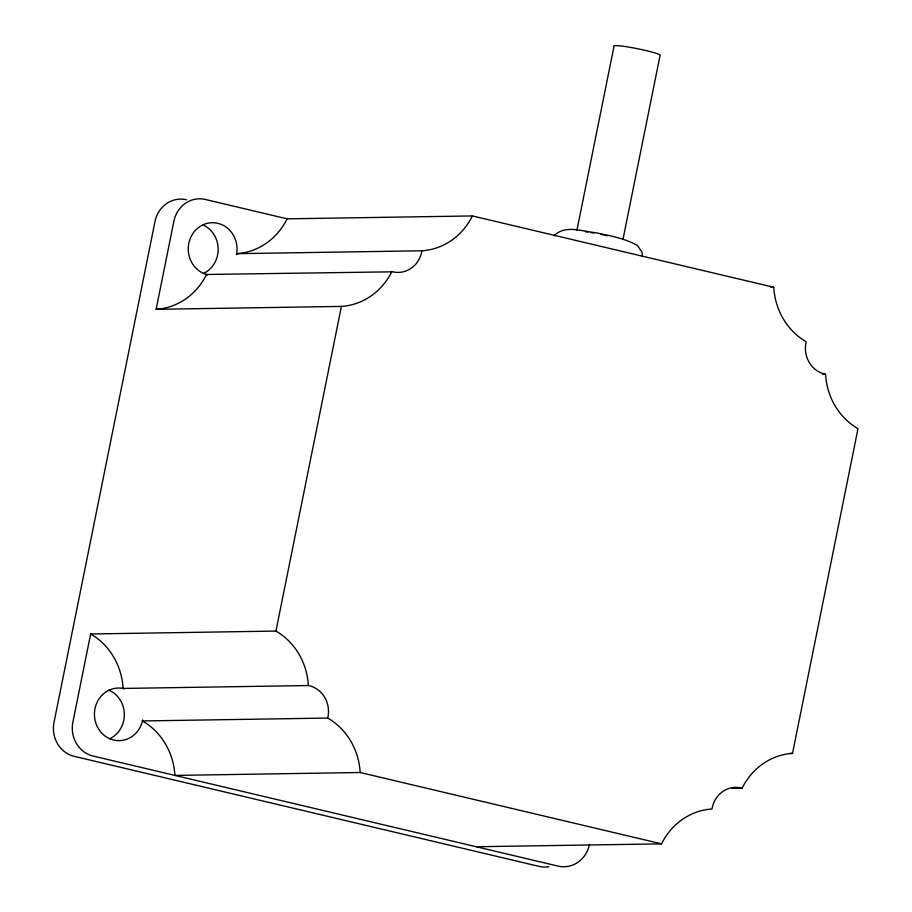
<?xml version="1.0" encoding="UTF-8"?>
<svg xmlns="http://www.w3.org/2000/svg" width="912" height="912" viewBox="0 0 912 912"><rect width="100%" height="100%" fill="white"/><g stroke="black" fill="none" stroke-linecap="round" stroke-linejoin="round"><path stroke-width="1.37" d="M287.12 218.834A66.166 61.378 89.1 0 1 236.687 253.673L236.504 254.653A26.311 24.407 89.1 0 0 217.831 223.315A26.311 24.407 89.1 0 0 188.795 243.367A26.311 24.407 89.1 0 0 207.469 274.706L206.557 274.478A66.166 61.378 89.1 0 1 156.123 309.316L173.896 221.183A28.489 26.437 89.1 0 1 205.337 199.466L287.132 218.834L472.405 215.939L773.752 287.269A66.166 61.378 89.1 0 0 806.185 341.726L805.969 342.695A26.311 24.407 89.1 0 0 824.642 374.045L825.554 374.239A66.166 61.378 89.1 0 0 857.998 428.697L792.528 753.369A66.166 61.378 89.1 0 0 742.094 788.207L732.165 788.356M472.405 215.939A66.166 61.378 89.1 0 1 421.96 250.777L421.777 251.758A26.311 24.407 89.1 0 1 392.753 271.81L206.557 274.478M742.094 788.207L741.182 787.968A26.311 24.407 89.1 0 0 712.147 808.021L711.964 809.012A66.166 61.378 89.1 0 0 661.531 843.851L360.172 772.51A66.166 61.378 89.1 0 0 327.739 718.063L327.955 717.083A26.311 24.407 89.1 0 0 309.282 685.733L308.37 685.539A66.166 61.378 89.1 0 0 275.937 631.081L90.653 633.977L72.892 722.11A28.489 26.437 89.1 0 0 93.104 756.048L558.041 866.104A28.489 26.437 89.1 0 0 589.483 844.387M275.937 631.081L341.396 306.409A66.166 61.378 89.1 0 0 391.841 271.582M576.874 230.485L614.004 46.352A23.746 2.029 11.4 0 1 633.988 48.028A23.746 2.029 11.4 0 1 660.151 55.039L623.021 239.172M360.172 772.51L174.899 775.417A66.166 61.378 89.1 0 0 142.466 720.959L142.682 719.978A26.311 24.407 89.1 0 1 113.647 740.031A26.311 24.407 89.1 0 1 94.973 708.681A26.311 24.407 89.1 0 1 124.009 688.628L123.097 688.435A66.166 61.378 89.1 0 0 90.653 633.977M554.029 235.832C565.189 224.455 582.073 231.397 595.593 232.708C609.911 235.684 624.64 238.249 637.522 245.545L642.116 252.407L642.367 256.557M236.687 253.673L421.96 250.777M770.914 287.314L773.752 287.269M156.123 309.316L341.396 306.409M822.727 374.285L825.554 374.239M123.097 688.435L308.37 685.539M142.466 720.959L327.739 718.063M789.689 753.415L792.528 753.369M476.246 846.746L661.531 843.851M548.842 866.731A28.489 26.437 89.1 0 1 539.163 866.4L74.225 756.344A28.489 26.437 89.1 0 1 54.002 722.407L155.006 221.479A28.489 26.437 89.1 0 1 186.447 199.762M108.745 690.11A26.311 24.407 89.1 0 1 124.351 714.119A26.311 24.407 89.1 0 1 109.725 738.766M202.578 224.785A26.311 24.407 89.1 0 1 218.173 248.805A26.311 24.407 89.1 0 1 203.547 273.44M585.458 231.739A23.746 2.029 11.4 0 1 587.944 232.093M590.714 232.526A23.746 2.029 11.4 0 1 593.644 233.016M600.586 234.338A23.746 2.029 11.4 0 1 607.301 235.798"/></g></svg>
